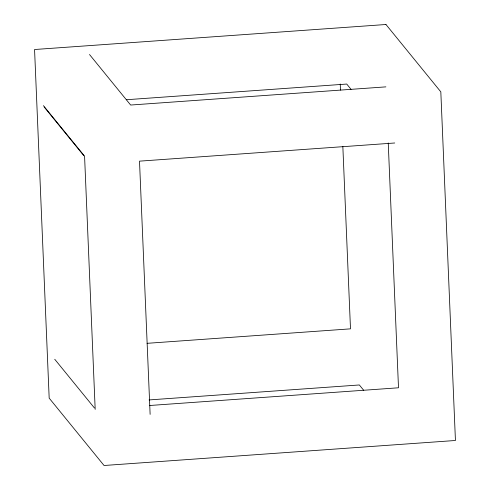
<?xml version="1.0" encoding="UTF-8"?>
<svg xmlns="http://www.w3.org/2000/svg" width="490" height="490" viewBox="0 0 490 490"><rect width="100%" height="100%" fill="white"/><g stroke="black" fill="none" stroke-linecap="round" stroke-linejoin="round"><path stroke-width="0.73" d="M126.549 99.721L346.736 84.047L351.042 89.333M385.887 86.865L130.652 105.038L89.505 54.513M394.744 142.988L139.509 161.155L150.124 414.375M147.067 343.325L350.491 328.845L342.847 146.559M149.064 399.932L359.348 384.962L363.654 390.254M149.358 405.524L398.499 387.786L388.239 142.958M43.42 105.638L84.574 156.157L95.183 409.377M44.167 107.016L83.87 155.753M54.739 359.262L94.441 407.999M340.225 84.017L340.483 90.117M385.955 24.5L34.563 49.515L49.178 398.137L104.045 465.5L455.437 440.486L440.822 91.863L385.955 24.5"/></g></svg>
